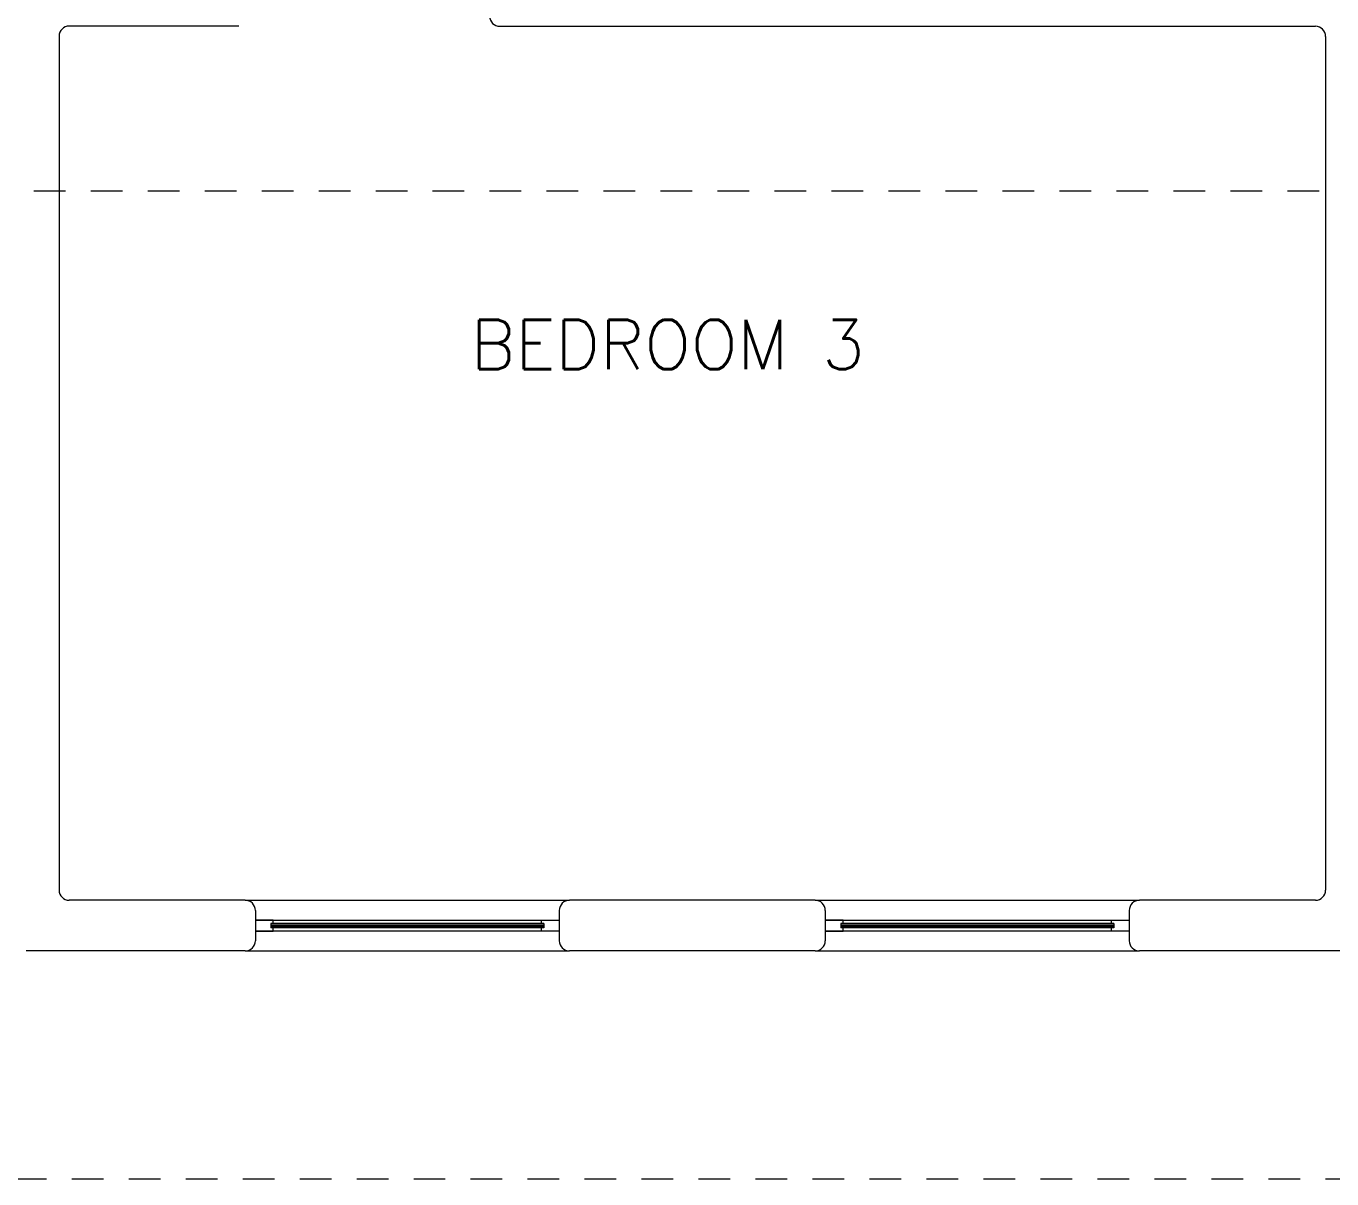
# Model space of a CAD drawing. Header units: metres. Extents: x -232 to 581, y 30 to 789.
# Drawn here: x 226.33 to 231.49, y 725.92 to 730.47 of the extents above; entities that cross this region are included whole.
import ezdxf

# ---------------------------------------------------------------- set-up
doc = ezdxf.new("R2010")
doc.units = ezdxf.units.M
doc.linetypes.add('HIDDEN2', pattern=[0.1875, 0.125, -0.0625])
for name, color, linetype, lineweight in [('A-DOOR', 35, 'Continuous', 5), ('A-WALL', 250, 'Continuous', 20), ('baños', 140, 'Continuous', 0), ('piscina', 131, 'Continuous', 0), ('textos', 7, 'Continuous', 0)]:
    doc.layers.add(name, color=color, linetype=linetype, lineweight=lineweight)
doc.layers.add('Techos 1', color=7, linetype='HIDDEN2', lineweight=9, true_color=0x42391a)
doc.styles.get("Standard").update_dxf_attribs({"font": 'arial.ttf'})

# ---------------------------------------------------------------- blocks, each defined once
blk = doc.blocks.new('21.11.2025 LN09 2DO NIVEL')
at = {"layer": 'A-DOOR', "color": 18, "true_color": 0x000000}
for p, q in [((265.8635, 140.4014), (267.1435, 140.4014)), ((268.1135, 140.4014), (269.3935, 140.4014)), ((265.9035, 140.3229), (267.1035, 140.3229)), ((268.1535, 140.3229), (269.3535, 140.3229)), ((267.1035, 140.2799), (265.9035, 140.2799)), ((267.0422, 140.3101), (265.9648, 140.3101)), ((265.9648, 140.3101), (265.9648, 140.2927)), ((267.0422, 140.2927), (265.9648, 140.2927)), ((267.0422, 140.3101), (267.0422, 140.2927)), ((269.3535, 140.2799), (268.1535, 140.2799)), ((269.2922, 140.3101), (268.2148, 140.3101)), ((268.2148, 140.3101), (268.2148, 140.2927)), ((269.2922, 140.2927), (268.2148, 140.2927)), ((269.2922, 140.3101), (269.2922, 140.2927)), ((265.8635, 140.2014), (267.1435, 140.2014)), ((268.1135, 140.2014), (269.3935, 140.2014))]:
    blk.add_line(p, q, dxfattribs=at)
for points in [[(265.9735, 140.3101), (265.9735, 140.3229), (265.9035, 140.3229), (265.9035, 140.2799), (265.9735, 140.2799), (265.9735, 140.2927)], [(267.0335, 140.3101), (267.0335, 140.3229), (267.1035, 140.3229), (267.1035, 140.2799), (267.0335, 140.2799), (267.0335, 140.2927)], [(268.2235, 140.3101), (268.2235, 140.3229), (268.1535, 140.3229), (268.1535, 140.2799), (268.2235, 140.2799), (268.2235, 140.2927)], [(269.2835, 140.3101), (269.2835, 140.3229), (269.3535, 140.3229), (269.3535, 140.2799), (269.2835, 140.2799), (269.2835, 140.2927)]]:
    blk.add_lwpolyline(points, dxfattribs=at)
at = {"layer": 'A-WALL', "color": 18, "true_color": 0x000000}
for p, q in [((265.8385, 143.8524), (265.1685, 143.8524)), ((266.8685, 143.8515), (270.0885, 143.8515)), ((265.1285, 143.8124), (265.1285, 140.4414)), ((270.1285, 143.8115), (270.1285, 140.4414)), ((265.8635, 140.4014), (265.1685, 140.4014)), ((268.1135, 140.4014), (267.1435, 140.4014)), ((270.0885, 140.4014), (269.3935, 140.4014)), ((265.9035, 140.3614), (265.9035, 140.2414)), ((267.1035, 140.3614), (267.1035, 140.2414)), ((268.1535, 140.3614), (268.1535, 140.2414)), ((269.3535, 140.3614), (269.3535, 140.2414)), ((265.8635, 140.2014), (264.9985, 140.2014)), ((268.1135, 140.2014), (267.1435, 140.2014)), ((270.3885, 140.2014), (269.3935, 140.2014))]:
    blk.add_line(p, q, dxfattribs=at)
for centre, start, end in [((266.8685, 143.8915), 180, 270), ((265.1685, 143.8124), 90, 180), ((270.0885, 143.8115), 0, 90), ((265.1685, 140.4414), 180, 270), ((270.0885, 140.4414), 270, 0), ((265.8635, 140.3614), 0, 90), ((267.1435, 140.3614), 90, 180), ((268.1135, 140.3614), 0, 90), ((269.3935, 140.3614), 90, 180), ((265.8635, 140.2414), 270, 0), ((267.1435, 140.2414), 180, 270), ((268.1135, 140.2414), 270, 0), ((269.3935, 140.2414), 180, 270)]:
    blk.add_arc(centre, 0.04, start, end, dxfattribs=at)
at = {"layer": 'piscina', "color": 18, "true_color": 0x000000, "const_width": 0.01}
for points in [[(265.9648, 140.3014), (267.0422, 140.3014)], [(268.2148, 140.3014), (269.2922, 140.3014)]]:
    blk.add_lwpolyline(points, dxfattribs=at)
at = {"layer": 'Techos 1', "color": 18, "true_color": 0x000000}
for p, q in [((262.3285, 143.2014), (274.4785, 143.2014)), ((258.4285, 139.3014), (283.8785, 139.3014))]:
    blk.add_line(p, q, dxfattribs=at)
at = {"layer": 'baños', "color": 18, "linetype": 'Continuous', "true_color": 0x000000, "flags": 8}
for tag, p in [('TRADENAME', (265.5139, 159.7825, 0)), ('MODELNUMBER', (265.5139, 159.7825, 0)), ('PRODUCT', (265.5139, 159.7825, 0)), ('MATERIAL', (265.5139, 159.7824, 0)), ('MODELNUMBER', (266.6886, 159.7825, 0)), ('PRODUCT', (266.6886, 159.7825, 0)), ('TRADENAME', (266.6886, 159.7825, 0)), ('MATERIAL', (266.6886, 159.7824, 0))]:
    blk.add_attdef(tag, p, '', height=0.0000254, rotation=180.0001, dxfattribs=at)
at = {"layer": 'textos', "color": 18, "true_color": 0x000000, "insert": (266.7539, 142.4982), "char_height": 0.195, "width": 2.245131, "attachment_point": 7}
blk.add_mtext('{\\Fromans|c0;BEDROOM 3}', dxfattribs=at)

msp = doc.modelspace()

# ---------------------------------------------------------------- block references
at = {"color": 1}
msp.add_blockref('21.11.2025 LN09 2DO NIVEL', (-38.6658, 586.621), dxfattribs=at)

doc.saveas('drawing.dxf')
